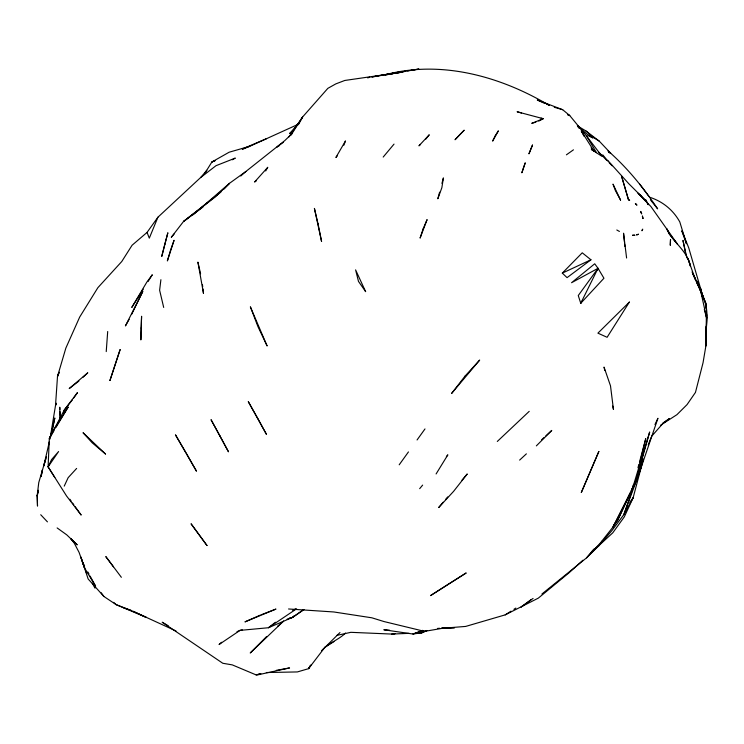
<?xml version="1.0" encoding="UTF-8"?>
<svg xmlns="http://www.w3.org/2000/svg" width="744" height="744" viewBox="0 0 744 744"><rect width="100%" height="100%" fill="white"/><g stroke="black" fill="none" stroke-linecap="round" stroke-linejoin="round"><path stroke-width="1.12" d="M75.172 506.692L81.18 515.062L66.56 495.988L48.109 466.869L49.318 438.476L53.41 430.451L68.253 406.931L55.828 427.633M106.234 351.587L107.694 331.508M37.2 495.467L37.498 505.883L37.2 495.467L38.772 482.521L46.37 456.788M160.899 279.688L159.625 290.225L163.689 307.439M49.095 444.652L49.457 442.41M50.006 439.044L55.521 405.415L57.502 376.418L65.844 348.118L79.682 317.074L97.873 287.686L121.765 261.516L132.097 245.222L147.052 232.416L157.914 217.22L200.545 177.611L216.011 165.689L235.299 158.091L232.323 159.765M38.149 490.854L37.209 495.969L38.353 490.268M41.106 476.606L42.482 469.771L41.115 476.43M52.089 431.343L54.814 417.988L50.443 436.97M63.593 413.292L64.328 409.963L77.432 392.646L73.637 398.068M49.411 441.434L43.757 465.986L45.868 458.676M643.374 459.076L633.144 497.736L624.281 516.931L612.777 532.816L592.196 551.76M439.592 192.185L437.835 198.769L441.862 187.702L443.405 177.909L441.936 183.396M633.497 484.521L632 490.119L613.047 526.975L600.389 542.943L586.598 557.823L541.92 594.01M637.98 467.734L638.882 464.377M639.477 462.145L645.755 438.644L638.296 469.278L632 490.119L638.864 474.123L657.938 418.286L654.971 424.536M643.653 452.287L635.469 482.4L617.725 520.13L613.047 526.975L630.252 492.77M642.584 461.066L638.864 474.123L623.844 514.606L611.894 530.611L598.976 545.603L586.598 557.823L593.833 549.063M642.649 461.141L638.864 474.123L631.172 490.854M643.969 451.217L649.67 431.994L635.469 482.4L631.303 490.696M56.144 403.49L55.521 405.415L56.274 403.257M632.502 489.533L623.844 514.606L633.144 497.736L629.796 502.433M343.849 145.229L345.486 140.923L335.888 157.486L337.367 155.775M58.999 372.53L57.502 376.418L59.297 372.233M648.219 444.856L651.121 437.444M157.914 217.22L149.302 238.164L147.052 232.416M630.215 492.946L617.725 520.13L613.381 525.394M64.226 486.139L68.15 477.685L76.632 468.432M597.041 270.435L598.027 268.333L594.726 263.785L571.559 282.72L598.027 268.333L603.942 278.237L580.748 303.273L578.265 295.545L598.027 268.333L580.748 303.273L581.808 301.283M48.109 466.869L51.569 459.587L58.59 451.543L48.109 466.869L54.805 477.471M131.697 314.275L142.811 291.416L125.429 325.918L129.14 319.362M298.372 124.76L302.622 116.957L327.844 88.35L335.823 83.886L344.798 80.464L402.709 72.084L385.048 74.819M310.164 665.768L308.574 668.67L297.368 671.934L266.315 672.539M265.71 170.953L267.775 167.288L254.588 182.029L256.373 180.792M54.052 430.59L49.318 438.476L64.328 409.963L72.373 399.872M436.096 473.947L447.86 454.817L446.381 456.602M204.563 173.743L211.9 161.969L229.171 152.204L249.742 146.308L298.251 124.276M204.414 174.17L206.228 171.269M140.83 293.015L131.781 307.43L146.81 282.162L152.297 274.759L148.075 281.492M142.039 291.099L143.248 289.174M310.964 664.876L308.574 668.67L324.403 647.94L339.971 632.539M288.998 136.877L302.622 116.957L291.853 133.808L284.682 140.69L245.901 171.464L229.496 183.322L193.208 214.718M600.985 542.785L602.324 540.907M399.193 464.805L408.456 451.924M417.059 439.964L424.991 428.925M290.69 135.38L292.085 133.585M425.847 139.082L429.26 134.776L418.937 145.843L420.527 144.401M419.663 488.678L422.639 485.107M383.197 157.058L394.032 144.103M443.192 502.228L438.69 507.529L453.598 491.347L467.251 473.974L461.987 480.15M445.451 499.577L447.702 496.936M200.545 177.611L206.832 170.302M174.198 233.914L171.287 237.28L183.526 221.48L203.075 206.953M651.539 436.384L662.848 423.541L669.451 418.556L662.951 422.983M299.562 122.332L289.593 133.557L292.336 131.558M321.641 650.647C328.234 643.067 338.39 640.035 345.579 633.032M224.13 188.967L229.496 183.322L215.09 197.086L183.526 221.48L220.931 192.026M562.306 273.122L582.245 252.811L590.941 259.786L567.058 277.642L562.306 273.122L590.941 259.786M266.612 636.529L250.235 652.981L283.622 621.073L277.549 626.29M536.35 445.879L551.76 430.432L545.845 435.9M294.178 615.799L292.597 617.362L268.472 627.731L240.033 630.382L236.992 631.684M497.308 441.452L529.216 411.348M82.947 377.301L87.783 372.791L69.201 388.573L78.92 381.067M519.628 460.099L526.389 453.849M541.613 439.797L544.152 437.463M582.878 560.232L569.327 572.554L538.303 598.139L505.223 614.86L465.688 626.42L442.727 628.261L424.526 631.368L383.969 621.547L371.87 617.808L333.824 611.968L288.542 608.973M221.563 642.267L219.062 644.527L240.033 630.382L242.265 629.833M240.777 176.012L245.901 171.464M591.945 551.527L598.976 545.603M275.429 622.244L268.472 627.731L296.614 608.806M283.418 142.243L277.038 146.977L279.056 145.88M531.365 599.459L521.107 607.039L533.067 598.436M566.407 154.826L573.447 149.832M303.589 609.587L292.597 617.362L287.091 619.175M303.998 609.615L292.597 617.362L289.249 618.19M660.607 425.205L676.938 414.668L687.056 404.606L695.463 392.404L703.034 362.793L705.87 346.044L706.465 310.908M505.223 614.86L511.016 611.159M513.909 609.308L515.843 608.081M324.672 647.392L333.963 641.598M292.671 610.452L295.545 608.852M389.577 630.224L383.839 629.768L412.939 634.018L421.709 632.809L425.726 630.633M538.777 121.077L543.241 118.705L517.099 111.758L521.488 113.004M415.961 633.051L421.709 632.809L426.842 630.484M260.484 615.046L244.962 621.882L275.959 609.076L261.516 614.646M421.709 632.809L426.656 630.661M242.377 148.977L266.547 138.663M242.386 149.358L249.742 146.308M422.592 630.354L412.939 634.018L423.392 630.689M168.191 625.723L162.201 622.226L222.791 663.267L232.277 664.885L256.215 674.947L260.856 673.729M256.215 674.947L260.112 673.766M535.838 122.146L531.746 123.346L543.241 118.705L541.083 118.184M336.753 635.404L350.843 632.326L391.846 634.074L409.07 633.339M257.684 674.882L289.565 667.935L276.238 670.363M386.908 74.725L409.107 70.559M385.959 74.725L400.421 71.908L372.056 76.911M369.787 77.311L367.517 77.711L369.647 77.376M405.35 71.35L385.067 74.8C440.039 60.022 498.378 75.749 546.431 103.742L549.481 105.285M407.61 70.968L418.872 69.053L411.274 70.224M371.842 77.013L383.941 74.986M395.269 633.507L391.846 634.074L395.101 633.59M437.565 628.392L439.825 628.308M442.085 628.224L454.51 627.75L441.741 627.964M554.28 107.266L562.687 109.712L569.755 115.571L586.681 136.161L602.017 156.361L591.322 149.395L593.935 151.069L581.343 131.074L584.021 136.226M123.653 607.829L131.986 610.787L116.204 604.677L103.872 596.465L88.136 578.962L80.882 557.033L84.686 568.193L95.604 586.198L90.089 576.07M562.687 109.712L537.261 99.994L544.199 103.174M608.518 152.371L610.675 153.208C628.764 169.585 644.127 188.595 657.64 208.859L650.433 199.838M567.607 114.734L569.755 115.571L567.728 114.548M649.54 197.188C662.653 201.401 673.171 209.975 679.802 221.935L686.442 243.716L681.83 231.021M587.872 135.482L592.894 137.947L586.895 134.004L577.874 126.089M176.002 630.968L133.009 611.261L146.131 617.315L116.204 604.677L113.637 602.37M619.427 231.449L616.804 229.989M577.307 125.792L585.993 131.009L599.292 141.165L610.675 153.208L607.978 151.041M546.431 103.742L549.332 105.509M592.894 137.166L599.292 141.165M57.13 527.933L66.765 534.862L77.209 544.85L70.885 538.805L74.233 543.139L79.069 552.364L84.686 568.193L82.37 561.887L84.574 565.942M585.993 131.009L592.038 136.394M639.133 194.286L650.954 206.581L677.263 243.902L669.33 234.155L666.773 228.817C672.762 242.358 687.614 250.905 690.451 266.175L688.023 258.819L695.268 279.205L692.962 274.062M637.617 192.845L641.626 196.546L628.624 183.536L607.643 160.276M641.514 196.639L639.087 194.333L646.387 201.364L641.514 196.639L645.206 200.75M598.911 152.343L606.713 160.248M609.048 162.62L612.163 165.782M40.725 514.736L47.439 521.87M591.117 147.777L593.935 151.069M602.733 154.836L607.848 161.067M648.768 196.174L639.673 184.121M577.539 126.145L578.971 127.931M577.753 126.257L579.158 128.024M581.259 130.674L582.654 132.451M121.365 577.316L105.797 556.577L113.441 566.779M101.175 592.726L103.872 596.465M69.843 499.243L71.173 501.103M72.503 502.963L73.842 504.823M85.644 571.262L86.676 572.917M586.681 136.161L596.483 152.678M186.121 452.957L175.454 434.831L196.481 471.194L186.679 453.905M648.117 204.414L645.578 199.745L648.238 204.721M87.885 572.015L88.992 574.043M92.395 583.25L95 588.151M701.722 295.442C711.515 310.434 704.28 329.471 705.87 346.044L706.8 315.177L706.344 312.908M692.06 271.951L699.221 286.71L700.839 291.788L706.67 318.162L704.308 309.411M692.971 274.09L700.839 291.788M681.997 230.993L688.721 247.826L703.089 297.098L697.37 281.223L703.015 297.098M685.819 254.578L682.964 240.405L686.842 257.889M697.807 285.333L696.914 282.05L705.879 303.44L706.298 308.779M701.49 293.815L700.364 289.323L705.879 303.44L705.944 308.025M200.592 273.82L197.904 262.111L203.475 293.341L202.963 288.97M604.77 370.419L604.026 367.08L610.499 385.82L613.447 409.386L612.703 406.047M702.28 296.131L700.643 288.616L702.169 295.973M626.597 258.019L623.537 233.207L624.421 241.977M202.452 284.599L202.712 286.784M624.635 244.172L624.858 246.366M59.873 409.46L59.753 407.219L60.097 418.584M59.994 411.702L60.366 418.426M706.196 326.374L706.27 332.103M141.183 328.011L140.858 339.924L141.583 316.274L141.183 328.011M670.511 239.624L670.288 245.148L670.511 239.624M164.74 244.506L161.755 256.42L167.856 232.779L164.74 244.506M170.497 250.337L167.372 260.93L174.068 240.303L170.497 250.337M423.048 229.04L420.09 238.099L427.093 219.61L423.048 229.04M120.1 349.652L109.945 380.482L120.1 349.652M523.488 167.809L521.851 172.794L525.255 162.815L523.488 167.809M532.481 145.089L528.993 153.72L532.481 145.089M598.846 451.478L581.334 492.472L598.846 451.478M642.342 229.952L641.979 230.77L642.704 229.133L642.342 229.952M495.355 135.603L492.621 141.1L498.378 130.842L495.355 135.603M629.378 302.083L607.113 337.292L597.906 333.154L629.378 302.083M465.028 376.12L451.599 393.455L479.675 360.077L465.028 376.12M459.569 134.887L455.04 139.742L464.209 130.181L459.569 134.887M448.316 584.245L430.516 595.619L466.2 572.945L448.316 584.245M215.053 160.63L211.9 161.969L215.053 160.667M638.389 234.258L636.697 234.881L638.389 234.258M634.762 235.225L632.577 235.271L634.762 235.225M629.601 200.155L628.531 199.894L621.593 176.254L628.503 199.811L629.601 200.155M105.509 454.007L92.182 442.801L83.04 432.72L105.509 454.007M636.148 204.33L635.348 203.484L636.938 205.177L636.148 204.33M206.99 545.529L191.152 523.925L206.99 545.529M365.611 291.602L358.478 281.39L355.595 269.867L365.611 291.602M257.666 418.268L248.273 401.621L266.436 434.319L257.666 418.268M219.973 436.003L211.026 419.681L228.492 451.822L219.973 436.003M620.561 200.08L615.409 190.566L613 184.112L620.561 200.08M267.049 345.811L257.973 326.681L250.365 306.807L267.049 345.811M641.644 213.77L640.696 211.454L641.644 213.77M642.993 218.504L642.416 216.132L642.993 218.504M318.041 223.87L314.405 208.413L321.575 241.493L318.041 223.87"/></g></svg>
